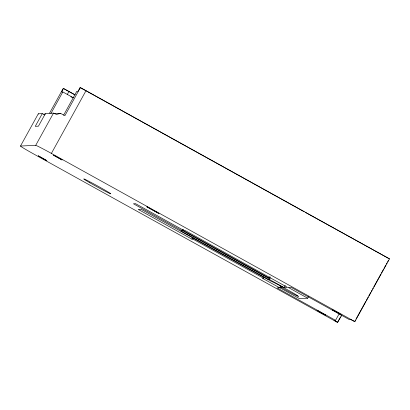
<?xml version="1.0" encoding="UTF-8"?>
<svg xmlns="http://www.w3.org/2000/svg" width="410" height="410" viewBox="0 0 410 410"><rect width="100%" height="100%" fill="white"/><g stroke="black" fill="none" stroke-linecap="round" stroke-linejoin="round"><path stroke-width="0.61" d="M341.812 315.126L337.527 322.424L34.066 154.191A16.748 0.553 28.9 0 1 20.5 146.037L38.294 113.801L42.271 113.621L44.71 114.974M42.271 113.621L35.265 126.321L38.443 126.177L45.454 113.478L53.5 113.114L56.513 114.441L60.506 113.339L64.893 115.661L80.401 87.576L389.5 258.879L354.855 321.645L350.934 319.631L349.52 319.692L291.018 287.261L288.189 287.389L307.69 298.198L308.612 296.527M49.569 113.129L63.253 88.35L75.132 94.833M63.586 88.335L61.561 91.994L62.817 91.937L73.467 97.841M50.871 113.585L62.817 91.937M20.5 146.037L35.706 145.35L53.5 113.114M67.24 94.556L68.977 91.415M63.611 115.179L76.788 91.312L78.043 91.256L80.063 87.591L80.401 87.576M35.706 145.35A16.748 0.553 28.9 0 1 51.388 153.412L86.038 90.651M182.194 230.799L133.445 203.775L135.566 203.678L184.315 230.702L185.376 230.656L287.569 287.415L284.038 287.574L269.411 279.466L268.524 279.507L180.779 230.861L182.194 230.799L183.08 229.19M269.519 276.945L268.919 278.031L268.212 278.062L182.901 230.768L183.501 229.682M280.747 286.195L279.881 287.764L281.67 287.682L284.084 289.035A15.349 0.507 28.9 0 0 296.184 295.451L298.465 296.425L297.153 295.405A15.349 0.507 28.9 0 0 282.526 287.026A15.349 0.507 28.9 0 0 271.651 281.557L141.071 209.274L138.242 209.402L191.865 239.127L192.767 237.503M191.865 239.127L192.925 239.081L193.525 237.995M280.773 285.683L279.615 287.774L262.554 278.318L263.615 278.267L264.194 277.221M268.524 279.507L270.026 276.796M269.411 279.466L270.308 277.842M281.67 287.682L282.249 286.636M284.038 287.574L285.232 285.406M337.794 322.409L334.135 320.384L335.549 320.323L339.244 313.63M337.527 322.424L340.31 317.381M340.93 316.259L341.55 315.136M354.588 321.655L355.516 319.974M356.136 318.852L365.725 301.483M366.345 300.361L368.2 296.999M368.821 295.877L370.676 292.514M371.291 291.397L371.911 290.275M372.531 289.152L373.151 288.035M373.766 286.913L380.885 274.023M381.5 272.901L383.355 269.539M383.975 268.422L385.83 265.06M386.451 263.938L387.071 262.815M387.686 261.698L388.306 260.575M43.737 114.093L45.52 114.016M54.202 113.626L60.506 113.339M182.901 230.768L183.608 230.738L268.919 278.031M389.5 258.879L305.25 212.334M279.615 287.774L277.052 287.892L335.549 320.323M307.69 298.198L299.382 298.572L279.881 287.764M70.904 96.745L73.144 97.867M80.063 87.591L85.772 90.661M86.331 90.974L304.133 211.714M74.871 94.843L64.959 89.329M51.388 153.412L354.855 321.645M192.925 239.081L263.615 278.267M63.253 88.35L64.534 89.083M38.294 113.801L38.519 114.088M53.484 155.159L62.028 159.946L53.484 155.159M38.284 155.841L46.822 160.628L38.284 155.841M147.154 206.932L146.831 206.824L159.018 213.579L147.154 206.932M332.331 309.745L340.874 314.531L332.331 309.745M317.125 310.426L325.668 315.213L317.125 310.426M89.79 182.727A15.349 0.507 28.9 0 0 110.741 193.838A15.349 0.507 28.9 0 0 91.476 182.65A15.349 0.507 28.9 0 0 89.79 182.727"/></g></svg>
